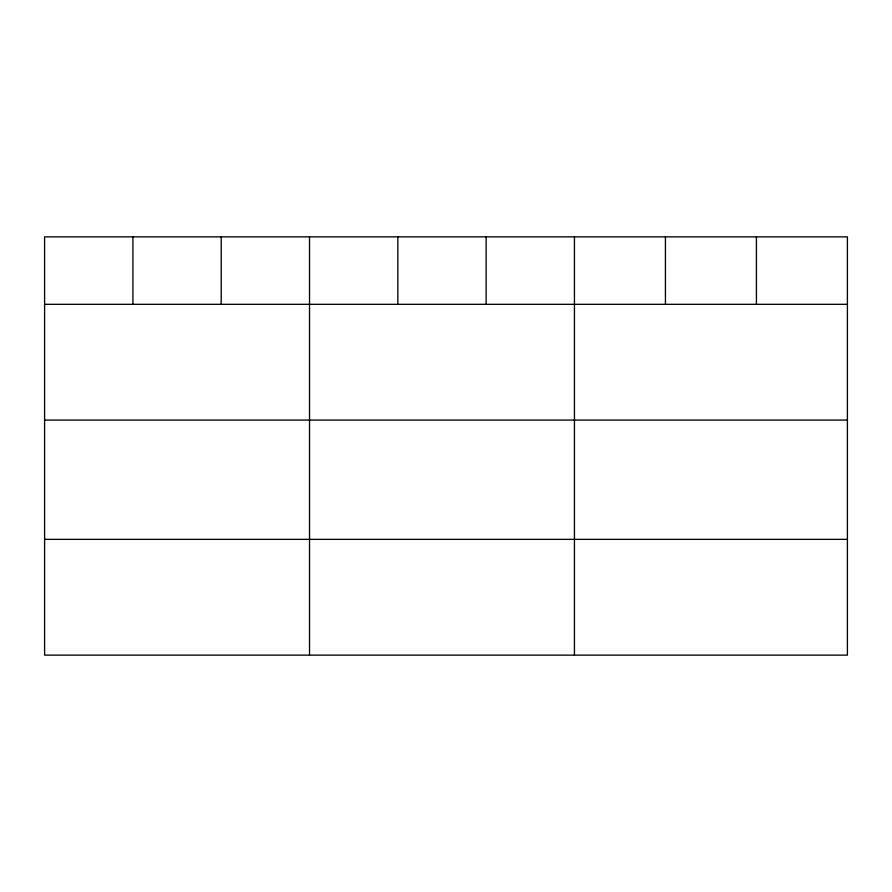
<?xml version="1.0" encoding="UTF-8"?>
<svg xmlns="http://www.w3.org/2000/svg" width="892" height="892" viewBox="0 0 892 892"><rect width="100%" height="100%" fill="white"/><g stroke="black" fill="none" stroke-linecap="round" stroke-linejoin="round"><path stroke-width="1.34" d="M847.4 420.087L847.4 236.871L44.6 236.871L44.6 655.129L847.4 655.129L847.4 420.087L44.6 420.087M44.6 304.317L847.4 304.317M44.6 539.359L847.4 539.359M756.416 236.871L756.416 304.317M665.432 236.871L665.432 304.317M574.448 236.871L574.448 655.129M486.14 236.871L486.14 304.317M397.832 236.871L397.832 304.317M309.524 236.871L309.524 655.129M221.216 236.871L221.216 304.317M132.908 236.871L132.908 304.317"/></g></svg>
